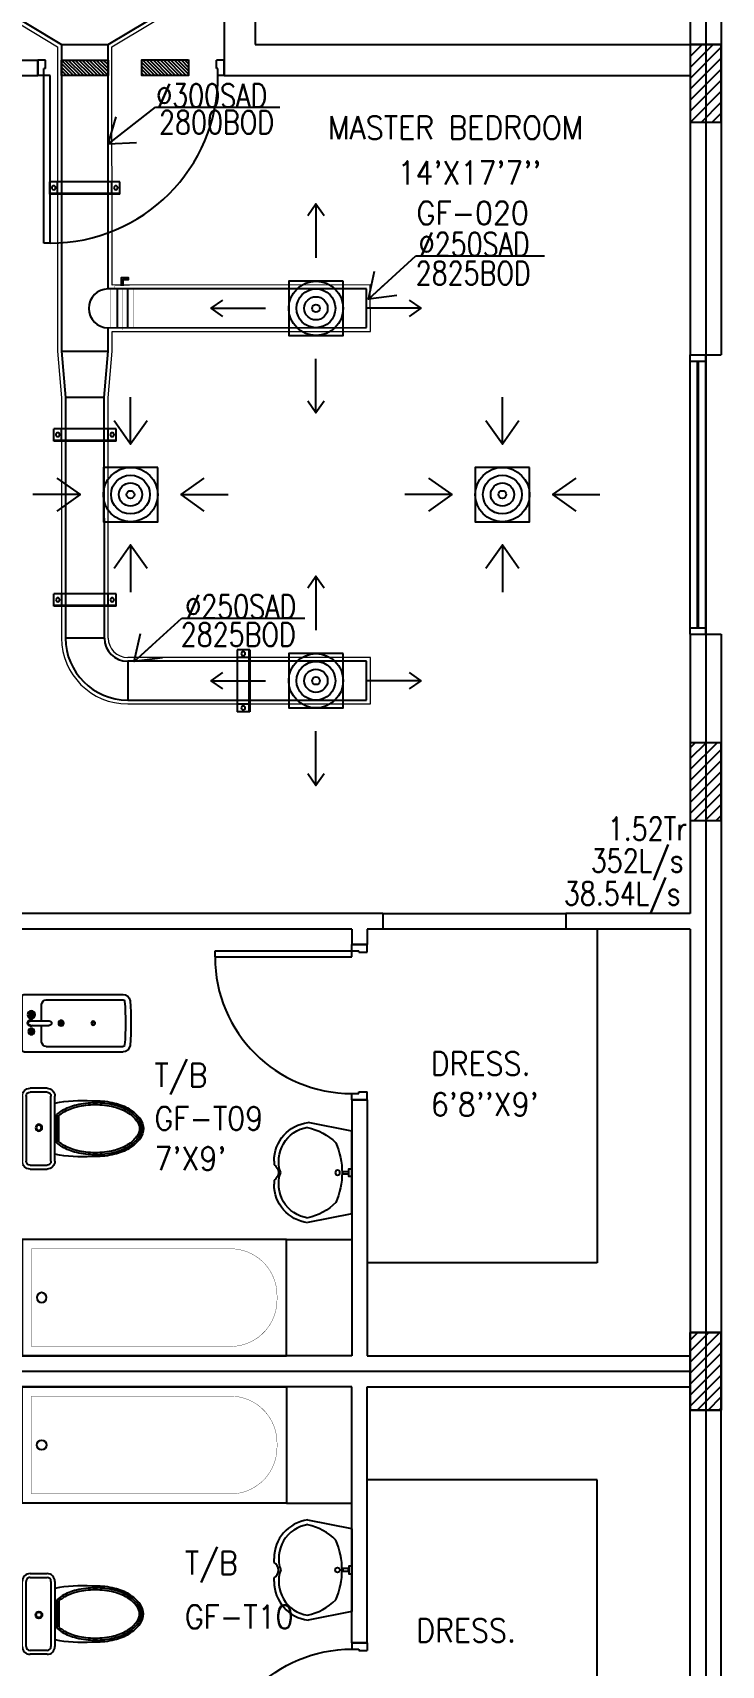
# Model space of a CAD drawing. Header units: millimetres. Extents: x 0 to 91840, y -5689 to 55688.
# Drawn here: x 46789 to 51222, y 26031 to 36552 of the extents above; entities that cross this region are included whole.
import ezdxf

# ---------------------------------------------------------------- set-up
doc = ezdxf.new("R2010")
doc.units = ezdxf.units.MM
doc.linetypes.add('CENTER', pattern=[50.8, 31.75, -6.35, 6.35, -6.35])
doc.linetypes.add('DASHED2', pattern=[9.525, 6.35, -3.175])
for name, color, linetype in [('A-ANNO-TEXT', 8, 'Continuous'), ('A-DOOR', 4, 'Continuous'), ('A-FLOR-OVHD', 4, 'DASHED2'), ('A-FLOR-PFIX', 8, 'Continuous'), ('A-FLOR-SPCL', 8, 'Continuous'), ('A-GLAZ', 5, 'Continuous'), ('A-GRID', 253, 'CENTER'), ('A-WALL-FULL', 8, 'Continuous'), ('AC- VD', 5, 'Continuous'), ('AC-FD', 1, 'Continuous'), ('AC-SAD', 3, 'Continuous'), ('AC-SAD TEXT', 3, 'Continuous'), ('AC-WALL OPENING', 1, 'Continuous'), ('L1-E014-C22-VAC (08-08-2010)$0$ETA-AC-DAMPER', 4, 'Continuous'), ('M-HANGER', 30, 'Continuous'), ('RCD RIGHT', 1, 'Continuous'), ('S-COL- HACT.', 9, 'Continuous'), ('S-COL.', 8, 'Continuous'), ('SCD  RIGHT', 3, 'Continuous')]:
    doc.layers.add(name, color=color, linetype=linetype)
doc.layers.add('INSULATION', color=1, linetype='Continuous', lineweight=5)
doc.styles.add('ROMANS', font='romans.shx', dxfattribs={"width": 0.8})
doc.styles.add('SIMPLEX', font='simplex.shx', dxfattribs={"width": 0.8})
doc.dimstyles.new('100 of DIM2', dxfattribs={"dimscale": 0, "dimtxt": 200, "dimasz": 150, "dimexe": 75, "dimexo": 200, "dimgap": 75, "dimtad": 1, "dimdec": 0, "dimrnd": 5, "dimzin": 0, "dimdsep": 46, "dimtxsty": 'ROMANS', "dimblk": 'ARCHTICK', "dimcen": 100, "dimclrd": 94, "dimclre": 94, "dimclrt": 2, "dimadec": 0, "dimazin": 0, "dimtfac": 1, "dimtdec": 0, "dimtofl": 0, "dimtmove": 2, "dimatfit": 3, "dimldrblk": 'OPEN90', "dimfxl": 75, "dimtolj": 1, "dimtzin": 0, "dimarcsym": 0})
pattern_1 = [(45, (1147577.044, 409937.22), (-35.355339, 35.355339), [])]

# ---------------------------------------------------------------- blocks, each defined once
blk = doc.blocks.new('W-180')
for p, q in [((1800, 100), (0, 100)), ((1800, 0), (0, 0)), ((40, 0), (40, 100)), ((1760, 100), (1760, 0))]:
    blk.add_line(p, q)
at = {"linetype": 'Continuous'}
for p, q in [((1760, 53), (40, 53)), ((1760, 47), (40, 47))]:
    blk.add_line(p, q, dxfattribs=at)
blk = doc.blocks.new('D-100-R1')
for p, q in [((-80, 980), (-80, 100)), ((-80, 980), (-40, 980)), ((-40, 980), (-40, 55)), ((-1000, 100), (-1000, 0)), ((-1000, 100), (-960, 100)), ((-960, 100), (-960, 55)), ((-960, 55), (-950, 55)), ((-950, 55), (-950, 0)), ((-80, 100), (0, 100)), ((-50, 55), (-50, 0)), ((-50, 55), (-40, 55)), ((-50, 0), (0, 0)), ((0, 100), (0, 0)), ((-1000, 0), (-950, 0))]:
    blk.add_line(p, q)
at = {"linetype": 'Continuous'}
blk.add_arc((-80, 100), 880, 90, 180, dxfattribs=at)
blk = doc.blocks.new('LAV-4')
for p, q in [((-266, 0), (-322, -283)), ((-266, 0), (268, 0)), ((268, 0), (324, -280)), ((-48, -500), (-75, -500)), ((75, -500), (50, -500))]:
    blk.add_line(p, q)
for points in [[(-25, 0), (-25, -18), (25, -18), (25, 0)], [(-9, -20), (-9, -57), (8, -57), (8, -20)]]:
    blk.add_lwpolyline(points, close=True)
blk.add_circle((0, -91), 15.4)
for centre, radius, start, end in [((74, -366), 375, 135.3333, 167.1432), ((0, -539), 477, 66.1261, 113.874), ((-74, -366), 375, 12.5199, 44.6667), ((-75, -250), 250, 187.6784, 270), ((-75, -250), 220, 188.5814, 289.9523), ((75, -250), 220, 250.0878, 350.8515), ((75, -250), 250, 270, 353.0121), ((1, -527), 55.9, 28.7827, 151.2173), ((50, -499), 0, 238.1883, 0)]:
    blk.add_arc(centre, radius, start, end)
blk = doc.blocks.new('BT-2')
blk.add_lwpolyline([(0, 750), (1700, 750), (1700, 0), (0, 0)], close=True)
at = {"const_width": 2}
blk.add_lwpolyline([(60, 690), (1340, 690, -0.414214), (1640, 390), (1640, 360, -0.414214), (1340, 60), (60, 60)], format="xyb", close=True, dxfattribs=at)
blk.add_circle((125, 375), 31.9)
blk = doc.blocks.new('BIDET-1')
for p, q in [((175, 0), (-175, 0)), ((-185, -10), (-185, -649)), ((-39, -59), (-69, -59)), ((-54, -44), (-54, -74)), ((-15, -54), (-15, -174)), ((15, -54), (15, -174)), ((39, -59), (69, -59)), ((54, -44), (54, -74)), ((185, -10), (185, -649)), ((-150, -155), (-150, -649)), ((-15, -125), (-120, -125)), ((120, -125), (15, -125)), ((150, -155), (150, -649)), ((12, -250), (-12, -250)), ((-9, -259), (9, -241)), ((-9, -241), (9, -259)), ((0, -238), (0, -262))]:
    blk.add_line(p, q)
for centre, radius in [((-54, -59), 25), ((-54, -59), 20), ((-54, -59), 15.2), ((-54, -59), 10.2), ((54, -59), 20), ((54, -59), 15.2), ((54, -59), 10.2), ((0, -250), 17.5), ((0, -250), 12.5), ((0, -457), 12.5), ((0, -457), 10)]:
    blk.add_circle(centre, radius)
for centre, radius, start, end in [((-175, -10), 10, 90, 180), ((175, -10), 10, 0, 90), ((0, -54), 20, 318.5904, 221.4096), ((0, -54), 15, 0, 180), ((-120, -155), 30, 90, 180), ((0, -174), 15, 180, 0), ((120, -155), 30, 0, 90), ((-140, -649), 45, 180, 265.2062), ((-140, -649), 10, 180, 265.2062), ((0, 1020), 1720, 265.2062, 274.7938), ((0, 1020), 1685, 265.2062, 274.7938), ((140, -649), 10, 274.7938, 0), ((140, -649), 45, 274.7938, 0)]:
    blk.add_arc(centre, radius, start, end)
blk = doc.blocks.new('WC-1')
for p, q in [((-210, 0), (210, 0)), ((-260, -160), (-260, -50)), ((-235, -160), (-235, -50)), ((-210, -25), (210, -25)), ((235, -50), (235, -160)), ((260, -50), (260, -160)), ((210, -185), (-210, -185)), ((210, -210), (-210, -210)), ((91, -223), (-91, -223)), ((86, -235), (-86, -235))]:
    blk.add_line(p, q)
for radius in [22.1, 17.1]:
    blk.add_circle((-6, -107), radius)
for centre, radius, start, end in [((-210, -50), 50, 90, 180), ((-210, -50), 25, 90, 180), ((210, -50), 50, 360, 90), ((210, -50), 25, 360, 90), ((-210, -160), 50, 180, 270), ((-210, -160), 25, 180, 270), ((722, -383), 904, 168.9529, 184.0632), ((210, -160), 25, 270, 360), ((210, -160), 50, 270, 360), ((178, -428), 341, 149.8586, 166.4766), ((178, -428), 328, 149.8586, 166.4766), ((69, -365), 214, 138.4152, 149.8586), ((69, -365), 201, 139.9943, 149.8586), ((-69, -365), 201, 30.1414, 40.0057), ((-69, -365), 214, 30.1414, 41.5848), ((-178, -428), 328, 13.5234, 30.1414), ((-178, -428), 341, 13.5234, 30.1414), ((352, -470), 520, 166.4766, 180), ((352, -470), 507, 166.4766, 180), ((-352, -470), 507, 360, 13.5234), ((-352, -470), 520, 360, 13.5234), ((352, -470), 532, 177.5541, 180), ((352, -470), 532, 180, 193.5234), ((352, -470), 520, 180, 193.5234), ((352, -470), 507, 180, 193.5234), ((-352, -470), 507, 346.4766, 360), ((-352, -470), 520, 346.4766, 360), ((-352, -470), 532, 346.4766, 360), ((-352, -470), 532, 360, 2.4459), ((178, -512), 353, 193.5234, 210.1414), ((178, -512), 341, 193.5234, 210.1414), ((178, -512), 328, 193.5234, 210.1414), ((-178, -512), 328, 329.8586, 346.4766), ((-178, -512), 341, 329.8586, 346.4766), ((-178, -512), 353, 329.8586, 346.4766), ((69, -575), 226, 210.1414, 234.4972), ((69, -575), 214, 210.1414, 234.4972), ((69, -575), 201, 210.1414, 234.4972), ((-69, -575), 201, 305.5028, 329.8586), ((-69, -575), 214, 305.5028, 329.8586), ((-69, -575), 226, 305.5028, 329.8586), ((0, -672), 108, 234.4972, 270), ((0, -672), 95.9, 234.4972, 270), ((0, -672), 83.4, 234.4972, 270), ((0, -672), 83.4, 270, 305.5028), ((0, -672), 95.9, 270, 305.5028), ((0, -672), 108, 270, 305.5028)]:
    blk.add_arc(centre, radius, start, end)
at = {"linetype": 'Continuous', "ltscale": 50}
blk.add_arc((-722, -383), 904, 355.9368, 11.0471, dxfattribs=at)
blk = doc.blocks.new('D-120-R1')
for p, q in [((-80, 1180), (-40, 1180)), ((-80, 1180), (-80, 100)), ((-40, 1180), (-40, 55)), ((-1200, 100), (-1160, 100)), ((-1200, 100), (-1200, 0)), ((-1160, 100), (-1160, 55)), ((-1160, 55), (-1150, 55)), ((-1150, 55), (-1150, 0)), ((-80, 100), (0, 100)), ((-50, 55), (-40, 55)), ((-50, 55), (-50, 0)), ((-50, 0), (0, 0)), ((0, 100), (0, 0)), ((-1200, 0), (-1150, 0))]:
    blk.add_line(p, q)
at = {"linetype": 'Continuous'}
blk.add_arc((-80, 100), 1080, 90, 180, dxfattribs=at)
blk = doc.blocks.new('_ArchTick')
at = {"color": 0, "linetype": 'ByBlock', "const_width": 0.15}
blk.add_lwpolyline([(-0.5, -0.5), (0.5, 0.5)], dxfattribs=at)
blk = doc.blocks.new('*U39')
at = {"layer": 'L1-E014-C22-VAC (08-08-2010)$0$ETA-AC-DAMPER', "color": 5}
for p, q in [((-33, 0), (-33, 250)), ((33, 0), (33, 250))]:
    blk.add_line(p, q, dxfattribs=at)
for points, const_width in [([(-91, 250), (91, 250)], 1.82), ([(0, 0), (0, 264)], 1.5), ([(-91, 0), (91, 0)], 1.82), ([(-48, 0), (-48, -20), (48, -20), (48, 0)], 1.5)]:
    blk.add_lwpolyline(points, dxfattribs=dict(at, const_width=const_width))
at = {"layer": 'L1-E014-C22-VAC (08-08-2010)$0$ETA-AC-DAMPER', "color": 5, "const_width": 1.82}
blk.add_lwpolyline([(75, 250), (75, 0), (-75, 0), (-75, 250)], close=True, dxfattribs=at)
at = {"layer": 'L1-E014-C22-VAC (08-08-2010)$0$ETA-AC-DAMPER', "color": 5}
blk.add_lwpolyline([(6, -20), (6, -62), (40, -62), (40, -72), (-6, -72), (-6, -20)], dxfattribs=at)
blk = doc.blocks.new('*U144')
at = {"linetype": 'Continuous'}
for p, q in [((-38, -147), (-38, 253)), ((42, 253), (-38, 253)), ((37, -147), (37, 253)), ((42, -147), (42, 253)), ((42, 203), (-38, 203)), ((42, -97), (-38, -97)), ((42, -147), (-38, -147))]:
    blk.add_line(p, q, dxfattribs=at)
for centre in [(0, 228), (0, -122)]:
    blk.add_circle(centre, 12.5, dxfattribs=at)
blk = doc.blocks.new('*U142')
at = {"linetype": 'Continuous'}
for p, q in [((-38, -191), (-38, 209)), ((42, 209), (-38, 209)), ((42, 159), (-38, 159)), ((37, -191), (37, 209)), ((42, -191), (42, 209)), ((42, -141), (-38, -141)), ((42, -191), (-38, -191))]:
    blk.add_line(p, q, dxfattribs=at)
for centre in [(0, 184), (0, -166)]:
    blk.add_circle(centre, 12.5, dxfattribs=at)
blk = doc.blocks.new('*U143')
at = {"linetype": 'Continuous'}
for p, q in [((-38, -166), (-38, 284)), ((42, 284), (-38, 284)), ((42, 234), (-38, 234)), ((37, -166), (37, 284)), ((42, -166), (42, 284)), ((42, -116), (-38, -116)), ((42, -166), (-38, -166))]:
    blk.add_line(p, q, dxfattribs=at)
for centre in [(0, 259), (0, -141)]:
    blk.add_circle(centre, 12.5, dxfattribs=at)
blk = doc.blocks.new('*U71')
at = {"linetype": 'Continuous'}
for p, q in [((-38, -138), (-38, 262)), ((42, 262), (-38, 262)), ((42, 212), (-38, 212)), ((37, -138), (37, 262)), ((42, -138), (42, 262)), ((42, -88), (-38, -88)), ((42, -138), (-38, -138))]:
    blk.add_line(p, q, dxfattribs=at)
for centre in [(0, 237), (0, -113)]:
    blk.add_circle(centre, 12.5, dxfattribs=at)
blk = doc.blocks.new('abcd')
at = {"layer": 'SCD  RIGHT'}
blk.add_lwpolyline([(558555, -1481705), (558905, -1481705), (558905, -1481355), (558555, -1481355)], close=True, dxfattribs=at)
for radius in [175, 125, 75, 25]:
    blk.add_circle((558730, -1481530), radius, dxfattribs=at)
for points in [[(558730, -1480856), (558730, -1481205)], [(558056, -1481530), (558405, -1481530)], [(559404, -1481530), (559055, -1481530)], [(558730, -1482204), (558730, -1481855)]]:
    blk.add_leader(points, dimstyle='100 of DIM2', override={"dimscale": 1, "dimasz": 75, "dimtad": 0, "dimclrd": 3, "dimfxl": 0.2}, dxfattribs=at)
blk = doc.blocks.new('cdcdcd')
at = {"layer": 'RCD RIGHT'}
blk.add_lwpolyline([(-175, -175), (175, -175), (175, 175), (-175, 175)], close=True, dxfattribs=at)
for radius in [175, 125, 75, 25]:
    blk.add_circle((0, 0), radius, dxfattribs=at)
for points in [[(0, 325), (0, 628)], [(-325, 0), (-628, 0)], [(325, 0), (628, 0)], [(0, -325), (0, -628)]]:
    blk.add_leader(points, dimstyle='100 of DIM2', override={"dimscale": 1, "dimtad": 0, "dimcen": 150, "dimclrd": 256, "dimclre": 256, "dimfxl": 0.2}, dxfattribs=at)

msp = doc.modelspace()

# ---------------------------------------------------------------- hatches: boundary and pattern name
at = {"layer": 'AC-FD', "linetype": 'ByBlock'}
h = msp.add_hatch(dxfattribs=at)
h.set_pattern_fill('ANSI31', color=256, scale=5, angle=90, style=0)
h.set_pattern_definition([(135, (-1544498.75, -25664.784), (-11.22532015, -11.22532015), [])])
h.paths.add_polyline_path([(47274.13, 36275.2), (47274.13, 36375.2), (46974.13, 36375.23), (46974.13, 36275.23)])
at = {"layer": 'AC-WALL OPENING', "linetype": 'ByBlock'}
h = msp.add_hatch(dxfattribs=at)
h.set_pattern_fill('ANSI31', color=256, scale=5, angle=-90, style=0)
h.set_pattern_definition([(315, (1639091.567, 98315.697), (11.22532015, 11.22532015), [])])
h.paths.add_polyline_path([(47491.57, 36375.7), (47491.57, 36275.7), (47791.57, 36275.7), (47791.57, 36375.7)])
at = {"layer": 'S-COL- HACT.', "linetype": 'Continuous', "ltscale": 3}
h = msp.add_hatch(dxfattribs=at)
h.set_pattern_fill('ANSI31', color=256, scale=400, style=0)
h.set_pattern_definition(pattern_1)
h.paths.add_polyline_path([(51021.86, 36475.23), (51021.86, 35975.23), (51221.86, 35975.23), (51221.86, 36475.23)])
h = msp.add_hatch(dxfattribs=at)
h.set_pattern_fill('ANSI31', color=256, scale=400, style=0)
h.set_pattern_definition(pattern_1)
h.paths.add_polyline_path([(51021.86, 31975.23), (51021.86, 31475.23), (51221.86, 31475.23), (51221.86, 31975.23)])
h = msp.add_hatch(dxfattribs=at)
h.set_pattern_fill('ANSI31', color=256, scale=400, style=0)
h.set_pattern_definition(pattern_1)
h.paths.add_polyline_path([(51021.86, 27675.23), (51021.86, 28175.23), (51221.86, 28175.23), (51221.86, 27675.23)])

# ---------------------------------------------------------------- linework, layer by layer
at = {"layer": 'A-FLOR-OVHD', "linetype": 'Continuous', "ltscale": 3}
for p, q in [((49042.7, 30875.23), (50221.86, 30875.23)), ((50221.86, 30775.23), (49042.7, 30775.23))]:
    msp.add_line(p, q, dxfattribs=at)
at = {"layer": 'A-FLOR-PFIX', "ltscale": 3}
for p, q in [((48421.86, 28775.23), (48842.7, 28775.23)), ((48421.86, 27075.23), (48842.7, 27075.23))]:
    msp.add_line(p, q, dxfattribs=at)
at = {"layer": 'A-FLOR-SPCL', "ltscale": 3}
for p, q in [((51021.86, 37975.23), (51021.86, 36475.23)), ((51221.86, 37975.23), (51221.86, 36475.23)), ((50421.86, 30775.23), (50421.86, 28625.23)), ((50421.86, 28625.23), (48942.7, 28625.23)), ((50421.86, 27225.23), (48942.7, 27225.23)), ((50421.86, 25075.23), (50421.86, 27225.23))]:
    msp.add_line(p, q, dxfattribs=at)
at = {"layer": 'A-GRID', "ltscale": 0.1}
msp.add_line((51121.86, 53051.25), (51121.86, 4916.89), dxfattribs=at)
at = {"layer": 'A-WALL-FULL', "ltscale": 3}
for p, q in [((48021.86, 36625.23), (48021.86, 36275.23)), ((48221.86, 36625.23), (48221.86, 36475.23)), ((48221.86, 36475.23), (51221.86, 36475.23)), ((51221.86, 36475.23), (51221.86, 34475.23)), ((46621.86, 36375.23), (46821.86, 36375.23)), ((46821.86, 36375.23), (46821.86, 36275.23)), ((46721.86, 36275.23), (46821.86, 36275.23)), ((46821.86, 36275.23), (46821.86, 36275.23)), ((48021.86, 36275.23), (51021.86, 36275.23)), ((51021.86, 36275.23), (51021.86, 34475.23)), ((51021.86, 34475.23), (51221.86, 34475.23)), ((51021.86, 32675.23), (51021.86, 30875.23)), ((51021.86, 32675.23), (51221.86, 32675.23)), ((51221.86, 32675.23), (51221.86, 29216.85)), ((49042.7, 30875.23), (46721.86, 30875.23)), ((49042.7, 30875.23), (49042.7, 30775.23)), ((50221.86, 30875.23), (50221.86, 30775.23)), ((51021.86, 30875.23), (50221.86, 30875.23)), ((48842.7, 30775.23), (46721.86, 30775.23)), ((48842.7, 30775.23), (48842.7, 30675.23)), ((49042.7, 30775.23), (48942.7, 30775.23)), ((48942.7, 30775.23), (48942.7, 30675.23)), ((51021.86, 30775.23), (50221.86, 30775.23)), ((51021.86, 30775.23), (51021.86, 29216.85)), ((48942.7, 30675.23), (48842.7, 30675.23)), ((48842.7, 29675.23), (48842.7, 28025.23)), ((48942.7, 29675.23), (48842.7, 29675.23)), ((48942.7, 29675.23), (48942.7, 28025.23)), ((51021.86, 29216.85), (51021.86, 28025.23)), ((51221.86, 29216.85), (51221.86, 27925.23)), ((51021.86, 28916.85), (51021.86, 28025.23)), ((48842.7, 28025.23), (46721.86, 28025.23)), ((48942.7, 28025.23), (51021.86, 28025.23)), ((24605.73, 27925.23), (51021.86, 27925.23)), ((51221.86, 26033.62), (51221.86, 27925.23)), ((48842.7, 27825.23), (46721.86, 27825.23)), ((48842.7, 26175.23), (48842.7, 27825.23)), ((48942.7, 27825.23), (51021.86, 27825.23)), ((48942.7, 26175.23), (48942.7, 27825.23)), ((51021.86, 26033.62), (51021.86, 27825.23)), ((48942.7, 26175.23), (48842.7, 26175.23)), ((51021.86, 25075.23), (51021.86, 26033.62)), ((51221.86, 23175.23), (51221.86, 26033.62))]:
    msp.add_line(p, q, dxfattribs=at)
at = {"layer": 'AC-FD', "linetype": 'ByBlock'}
msp.add_lwpolyline([(46974.13, 36275.23), (46974.13, 36375.23), (47274.13, 36375.2), (47274.13, 36275.2)], close=True, dxfattribs=at)
at = {"layer": 'AC-SAD'}
for p, q in [((46473.98, 36775.23), (46974.09, 36475.23)), ((47274.09, 36475.23), (47773.98, 36775.23)), ((46974.09, 36475.23), (47274.09, 36475.23)), ((46974.09, 36475.23), (46974.82, 34499.92)), ((47274.67, 34900.03), (47274.09, 36475.23)), ((48937.54, 34900.65), (47274.67, 34900.03)), ((48937.64, 34650.65), (48937.54, 34900.65)), ((47274.77, 34650.03), (48937.64, 34650.65)), ((47274.82, 34500.03), (47274.77, 34650.03)), ((46974.82, 34499.92), (47274.82, 34500.03)), ((46974.82, 34499.92), (46999.93, 34199.93)), ((47249.93, 34200.02), (47274.82, 34500.03)), ((47249.93, 34200.02), (46999.93, 34199.93)), ((46999.93, 34199.93), (47000.51, 32650.5)), ((47250.51, 32650.59), (47249.93, 34200.02)), ((47250.51, 32650.59), (47000.51, 32650.5)), ((47400.51, 32500.65), (47400.51, 32250.65)), ((48937.59, 32500.65), (47400.51, 32500.65)), ((48937.59, 32250.65), (48937.59, 32500.65)), ((47400.51, 32250.65), (48937.59, 32250.65))]:
    msp.add_line(p, q, dxfattribs=at)
for centre, radius, start, end in [((47274.72, 34775.03), 125, 90.021298, 270.021298), ((47400.51, 32650.65), 400, 180.021298, 270), ((47400.51, 32650.65), 150, 180.021298, 270)]:
    msp.add_arc(centre, radius, start, end, dxfattribs=at)
at = {"layer": 'AC-WALL OPENING', "linetype": 'ByBlock'}
msp.add_lwpolyline([(47791.57, 36375.7), (47791.57, 36275.7), (47491.57, 36275.7), (47491.57, 36375.7)], close=True, dxfattribs=at)
at = {"layer": 'INSULATION'}
for p, q in [((46425.38, 36775.23), (46949.09, 36461.07)), ((47299.09, 36461.08), (47822.56, 36775.23)), ((46949.09, 36461.07), (46949.82, 34498.87)), ((47299.66, 34925.04), (47299.09, 36461.08)), ((48962.54, 34925.66), (47299.66, 34925.04)), ((48962.65, 34625.66), (48962.54, 34925.66)), ((47299.78, 34625.04), (48962.65, 34625.66)), ((47299.82, 34499), (47299.78, 34625.04)), ((46949.82, 34498.87), (46974.93, 34198.88)), ((47274.93, 34198.99), (47299.82, 34499)), ((46974.93, 34198.88), (46975.51, 32650.49)), ((47275.51, 32650.6), (47274.93, 34198.99)), ((48962.59, 32525.65), (47400.51, 32525.65)), ((48962.59, 32225.65), (48962.59, 32525.65)), ((47400.51, 32225.65), (48962.59, 32225.65))]:
    msp.add_line(p, q, dxfattribs=at)
for radius in [425, 125]:
    msp.add_arc((47400.51, 32650.65), radius, 180.021298, 270, dxfattribs=at)
at = {"layer": 'S-COL.', "linetype": 'Continuous', "ltscale": 3}
for points in [[(51021.86, 36475.23), (51021.86, 35975.23), (51221.86, 35975.23), (51221.86, 36475.23)], [(51021.86, 36475.23), (51021.86, 35975.23), (51221.86, 35975.23), (51221.86, 36475.23)], [(51021.86, 36475.23), (51021.86, 35975.23), (51221.86, 35975.23), (51221.86, 36475.23)], [(51021.86, 31975.23), (51021.86, 31475.23), (51221.86, 31475.23), (51221.86, 31975.23)], [(51021.86, 31975.23), (51021.86, 31475.23), (51221.86, 31475.23), (51221.86, 31975.23)], [(51021.86, 31975.23), (51021.86, 31475.23), (51221.86, 31475.23), (51221.86, 31975.23)], [(51021.86, 28175.23), (51021.86, 27675.23), (51221.86, 27675.23), (51221.86, 28175.23)], [(51021.86, 27675.23), (51021.86, 28175.23), (51221.86, 28175.23), (51221.86, 27675.23)], [(51021.86, 28175.23), (51021.86, 27675.23), (51221.86, 27675.23), (51221.86, 28175.23)], [(51021.86, 27675.23), (51021.86, 28175.23), (51221.86, 28175.23), (51221.86, 27675.23)], [(51021.86, 28175.23), (51021.86, 27675.23), (51221.86, 27675.23), (51221.86, 28175.23)], [(51021.86, 27675.23), (51021.86, 28175.23), (51221.86, 28175.23), (51221.86, 27675.23)]]:
    msp.add_lwpolyline(points, close=True, dxfattribs=at)

# ---------------------------------------------------------------- block references
at = {"layer": 'A-DOOR', "ltscale": 3}
for name, p, rotation in [('D-120-R1', (46821.86, 36375.23), 180), ('D-100-R1', (48942.7, 30675.23), 90)]:
    msp.add_blockref(name, p, dxfattribs=dict(at, rotation=rotation))
at = {"layer": 'A-DOOR', "ltscale": 3, "xscale": -1, "rotation": 90}
msp.add_blockref('D-100-R1', (48942.7, 25175.23), dxfattribs=at)
at = {"layer": 'A-FLOR-PFIX', "ltscale": 3, "xscale": -1}
for name, p, rotation in [('BIDET-1', (46721.86, 30168.91), 90), ('WC-1', (46721.86, 29488.95), 90), ('LAV-4', (48842.7, 29205.4), 270), ('BT-2', (46721.86, 28775.23), 180)]:
    msp.add_blockref(name, p, dxfattribs=dict(at, rotation=rotation))
at = {"layer": 'A-FLOR-PFIX', "ltscale": 3}
msp.add_blockref('BT-2', (46721.86, 27075.23), dxfattribs=at)
for name, p, rotation in [('LAV-4', (48842.7, 26645.06), 270), ('WC-1', (46721.86, 26361.52), 90)]:
    msp.add_blockref(name, p, dxfattribs=dict(at, rotation=rotation))
at = {"layer": 'A-GLAZ', "ltscale": 3, "rotation": 270}
msp.add_blockref('W-180', (51021.86, 34475.23), dxfattribs=at)
at = {"layer": 'AC- VD', "xscale": -1, "rotation": 180}
msp.add_blockref('*U39', (47365.42, 34900.03, 0), dxfattribs=at)
at = {"layer": 'M-HANGER', "xscale": -1}
for name, p, rotation in [('*U143', (47183.44, 35552.38), 90), ('*U142', (47134.5, 33960.95), 90), ('*U144', (47178.88, 32897.19), 90), ('*U71', (48144.28, 32437.08), 180)]:
    msp.add_blockref(name, p, dxfattribs=dict(at, rotation=rotation))
at = {"layer": 'RCD RIGHT', "rotation": 180}
for p in [(47418.94, 33575.23), (49812.59, 33575.23)]:
    msp.add_blockref('cdcdcd', p, dxfattribs=at)
at = {"layer": 'SCD  RIGHT', "rotation": 180}
for p in [(607342.59, -1446754.77), (607342.59, -1449154.77)]:
    msp.add_blockref('abcd', p, dxfattribs=at)

# ---------------------------------------------------------------- texts
at = {"layer": 'A-ANNO-TEXT', "style": 'ROMANS', "width": 0.9}
for s, p in [('MASTER BEDROOM', (48690.33, 35864.29)), ("14'X17'7''", (49137.44, 35573.76)), ('GF-020', (49260.12, 35314.47)), ('T/B', (47572.89, 29758.6)), ('DRESS.', (49351.8, 29833.46)), ("6'8''X9'", (49351.8, 29570.56)), ('GF-T09', (47572.89, 29479.69)), ("7'X9'", (47572.89, 29220.83)), ('T/B', (47768.45, 26615.23)), ('GF-T10', (47768.45, 26268.3)), ('DRESS.', (49257.88, 26180.82))]:
    msp.add_text(s, height=150, dxfattribs=at).set_placement(p)
at = {"layer": 'AC-SAD TEXT', "style": 'SIMPLEX', "width": 0.8}
for s, p in [('%%C300SAD', (47584.23, 36071.5)), ('2800BOD', (47602.49, 35899.18))]:
    msp.add_text(s, height=150, rotation=359.978702, dxfattribs=at).set_placement(p)
for s, p in [('%%C250SAD', (49273.72, 35113.5, 0)), ('2825BOD', (49254.28, 34927.07, 0)), ('%%C250SAD', (47771.25, 32778.78)), ('2825BOD', (47741.96, 32597.69)), ('1.52Tr', (50490.57, 31347.06)), ('352L/s', (50381.83, 31140.98)), ('38.54L/s', (50208.38, 30929.6))]:
    msp.add_text(s, height=150, dxfattribs=at).set_placement(p)

# ---------------------------------------------------------------- leaders
at = {"layer": 'AC-SAD TEXT'}
for points in [[(47274.18, 35833.9), (47579.45, 36071.5), (48380.92, 36071.2)], [(48950.06, 34834.94, 0), (49255.24, 35113.5, 0), (50084.38, 35113.5, 0)], [(47442.93, 32500.21), (47748.11, 32778.78), (48540.5, 32778.78)]]:
    msp.add_leader(points, dimstyle='100 of DIM2', override={"dimscale": 1, "dimtad": 0, "dimfxl": 0.2}, dxfattribs=at)

doc.saveas('drawing.dxf')
